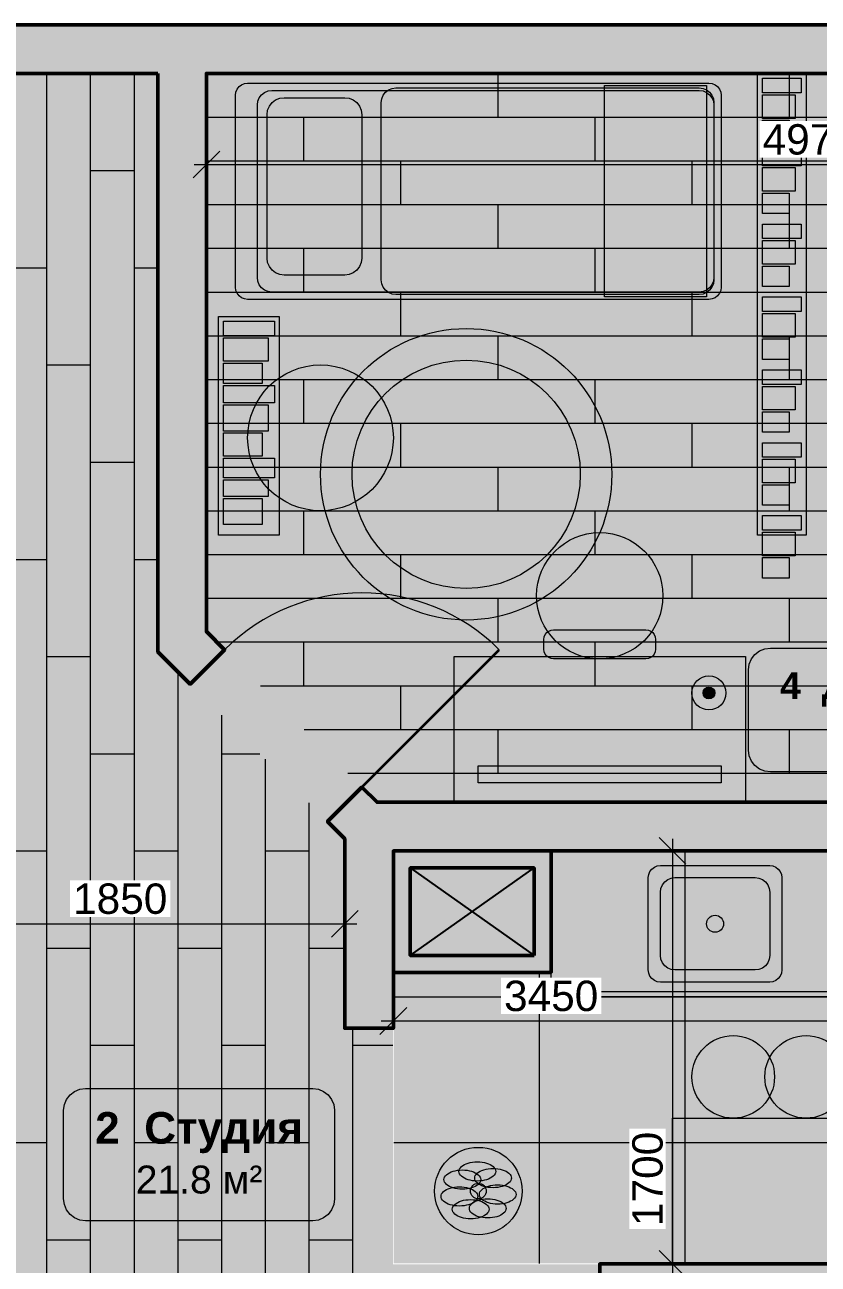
# Model space of a CAD drawing. Header units: millimetres. Extents: x 0 to 11500, y 0 to 14350.
# Drawn here: x 5632 to 8900, y 9249 to 14350 of the extents above; entities that cross this region are included whole.
import ezdxf
from ezdxf.enums import TextEntityAlignment as Align

# ---------------------------------------------------------------- set-up
doc = ezdxf.new("R2010")
doc.units = ezdxf.units.MM
for name, color, linetype, lineweight, true_color in [('A-DIMS', 7, 'Continuous', 13, 0x000000), ('A-DOOR', 7, 'Continuous', 35, 0x000000), ('A-DOOR-SWING', 7, 'Continuous', 13, 0x404040), ('A-SHAFT', 7, 'Continuous', 25, 0x000000), ('A-TEXT', 7, 'Continuous', 18, 0x000000), ('A-WALL', 7, 'Continuous', 50, 0x000000), ('A-WALL-FILL', 7, 'Continuous', 13, 0x999999), ('I-FLOOR', 7, 'Continuous', 13, 0x595959), ('I-FLOOR-PAT', 7, 'Continuous', 13, 0x595959), ('I-FURN', 7, 'Continuous', 13, 0x595959), ('I-LABEL', 7, 'Continuous', 13, 0x595959), ('I-PLANT', 7, 'Continuous', 13, 0x595959), ('I-RUG', 7, 'Continuous', 13, 0x595959)]:
    doc.layers.add(name, color=color, linetype=linetype, lineweight=lineweight, true_color=true_color)
doc.styles.add('PLAN-BOLD', font='arialbd.ttf')
doc.styles.add('PLAN-REGULAR', font='arial.ttf')
doc.dimstyles.new('PLAN-1-50', dxfattribs={"dimscale": 50, "dimtxt": 2.5, "dimasz": 2.5, "dimexe": 1, "dimexo": 0, "dimgap": 0.8, "dimtad": 1, "dimdec": 0, "dimtxsty": 'PLAN-REGULAR', "dimtsz": 1.1, "dimcen": 2.5, "dimdle": 1, "dimazin": 3, "dimtfac": 1, "dimtmove": 0, "dimatfit": 3, "dimtfill": 1, "dimlwd": 13, "dimlwe": 13})

msp = doc.modelspace()

# ---------------------------------------------------------------- hatches: boundary and pattern name
at = {"layer": 'A-WALL-FILL', "true_color": 0x33363b}
h = msp.add_hatch(color=7, dxfattribs=at)
h.dxf.hatch_style = 1
h.paths.add_polyline_path([(6180, 14150), (6180, 12052.8), (6180, 11770), (6313.6, 11636.4), (6455, 11777.8), (6380, 11852.8), (6380, 14150), (10850, 14150), (10850, 14350), (5350, 14350), (5350, 14150)])
h = msp.add_hatch(color=7, dxfattribs=at)
h.dxf.hatch_style = 1
h.paths.add_polyline_path([(6950, 10950), (6950, 10220), (7150, 10220), (7150, 10950), (10600, 10950), (10600, 9900), (10800, 9900), (10800, 11250), (11350, 11250), (11350, 11450), (10800, 11450), (10600, 11450), (10600, 11250), (10600, 11150), (7150, 11150), (7082.8, 11150), (7020.7, 11212.2), (6879.3, 11070.7), (6950, 11000)])
h = msp.add_hatch(color=7, dxfattribs=at)
h.dxf.hatch_style = 1
h.paths.add_polyline_path([(7150, 10950), (7150, 10450), (7800, 10450), (7800, 10950)])
h.paths.add_polyline_path([(7730, 10520), (7220, 10520), (7220, 10880), (7730, 10880)], flags=0)
h = msp.add_hatch(color=7, dxfattribs=at)
h.dxf.hatch_style = 1
h.paths.add_polyline_path([(8750, 7800), (8750, 7900), (8200, 7900), (8200, 9050), (9700, 9050), (9700, 7900), (9450, 7900), (9450, 7800), (10100, 7800), (10100, 7900), (9800, 7900), (9800, 9050), (11350, 9050), (11350, 9250), (8200, 9250), (8000, 9250), (8000, 9050), (8000, 7050), (8200, 7050), (8200, 7800)])
at = {"layer": 'I-FLOOR', "true_color": 0xdebf94}
h = msp.add_hatch(color=7, dxfattribs=at)
h.dxf.hatch_style = 1
h.paths.add_polyline_path([(8000, 4950), (8000, 9050), (8000, 9248), (7150, 9248), (7149.8, 9248), (7149.6, 9248), (7149.4, 9248.1), (7149.2, 9248.2), (7149.1, 9248.2), (7148.9, 9248.3), (7148.7, 9248.5), (7148.6, 9248.6), (7148.5, 9248.7), (7148.3, 9248.9), (7148.2, 9249.1), (7148.2, 9249.2), (7148.1, 9249.4), (7148, 9249.6), (7148, 9249.8), (7148, 9250), (7148, 10220), (6950, 10220), (6950, 10950), (6950, 11000), (6180, 11770), (6180, 12052.8), (6180, 14150), (5350, 14150), (5350, 13900), (4800, 13900), (4800, 14150), (4102, 14150), (4102, 12148), (5100, 11150), (5100, 10867.2), (5100, 9500), (5100, 9300), (5100, 8350), (5375, 8350), (5375, 7800), (5100, 7800), (5100, 4950)])
h = msp.add_hatch(color=7, dxfattribs=at)
h.dxf.hatch_style = 1
h.paths.add_polyline_path([(11350, 13900), (10850, 13900), (10850, 14150), (6380, 14150), (6380, 11852.8), (7082.8, 11150), (7150, 11150), (10600, 11150), (10600, 11250), (10600, 11450), (10800, 11450), (11350, 11450)])
h = msp.add_hatch(color=7, dxfattribs=at)
h.dxf.hatch_style = 1
h.paths.add_polyline_path([(7041.9, 11233.4), (6476.2, 11799.1), (6285.3, 11608.1), (6851, 11042.5)])
at = {"layer": 'I-FLOOR', "true_color": 0xe0ded6}
h = msp.add_hatch(color=7, dxfattribs=at)
h.dxf.hatch_style = 1
h.paths.add_polyline_path([(11350, 9900), (11200, 9900), (11200, 9890), (10800, 9890), (10800, 9900), (10600, 9900), (10600, 10950), (7800, 10950), (7800, 10450), (7150, 10450), (7150, 10232), (7150.2, 10232), (7150.4, 10232), (7150.6, 10231.9), (7150.8, 10231.8), (7150.9, 10231.8), (7151.1, 10231.7), (7151.3, 10231.5), (7151.4, 10231.4), (7151.5, 10231.3), (7151.7, 10231.1), (7151.8, 10230.9), (7151.8, 10230.8), (7151.9, 10230.6), (7152, 10230.4), (7152, 10230.2), (7152, 10230), (7152, 9252), (8010, 9252), (8010.2, 9252), (8010.4, 9252), (8010.6, 9251.9), (8010.8, 9251.8), (8010.9, 9251.8), (8011.1, 9251.7), (8011.3, 9251.5), (8011.4, 9251.4), (8011.5, 9251.3), (8011.7, 9251.1), (8011.8, 9250.9), (8011.8, 9250.8), (8011.9, 9250.6), (8012, 9250.4), (8012, 9250.2), (8012, 9250), (8200, 9250), (11350, 9250)])
at = {"layer": 'I-FURN', "true_color": 0xede6db}
h = msp.add_hatch(color=7, dxfattribs=at)
h.dxf.hatch_style = 1
h.paths.add_polyline_path([(8650, 14150), (8850, 14150), (8850, 12250), (8650, 12250)])
at = {"layer": 'I-FURN', "true_color": 0xcc4c47}
h = msp.add_hatch(color=7, dxfattribs=at)
h.dxf.hatch_style = 1
h.paths.add_polyline_path([(8670, 14130), (8830, 14130), (8830, 14070), (8670, 14070)])
at = {"layer": 'I-FURN', "true_color": 0xede6db}
h = msp.add_hatch(color=7, dxfattribs=at)
h.dxf.hatch_style = 1
h.paths.add_polyline_path([(8450, 14110), (8462.9, 14108.3), (8475, 14103.3), (8485.4, 14095.4), (8493.3, 14085), (8498.3, 14072.9), (8500, 14060), (8500, 13270), (8498.3, 13257.1), (8493.3, 13245), (8485.4, 13234.6), (8475, 13226.7), (8462.9, 13221.7), (8450, 13220), (6550, 13220), (6537.1, 13221.7), (6525, 13226.7), (6514.6, 13234.6), (6506.7, 13245), (6501.7, 13257.1), (6500, 13270), (6500, 14060), (6501.7, 14072.9), (6506.7, 14085), (6514.6, 14095.4), (6525, 14103.3), (6537.1, 14108.3), (6550, 14110)])
at = {"layer": 'I-FURN', "true_color": 0xffffff}
h = msp.add_hatch(color=7, dxfattribs=at)
h.dxf.hatch_style = 1
h.paths.add_polyline_path([(8410, 14080), (8425.5, 14078), (8440, 14072), (8452.4, 14062.4), (8462, 14050), (8468, 14035.5), (8470, 14020), (8470, 13310), (8468, 13294.5), (8462, 13280), (8452.4, 13267.6), (8440, 13258), (8425.5, 13252), (8410, 13250), (6650, 13250), (6634.5, 13252), (6620, 13258), (6607.6, 13267.6), (6598, 13280), (6592, 13294.5), (6590, 13310), (6590, 14020), (6592, 14035.5), (6598, 14050), (6607.6, 14062.4), (6620, 14072), (6634.5, 14078), (6650, 14080)])
at = {"layer": 'I-FURN', "true_color": 0xf2bac9}
h = msp.add_hatch(color=7, dxfattribs=at)
h.dxf.hatch_style = 1
h.paths.add_polyline_path([(8410, 14090), (8425.5, 14088), (8440, 14082), (8452.4, 14072.4), (8462, 14060), (8468, 14045.5), (8470, 14030), (8470, 13300), (8468, 13284.5), (8462, 13270), (8452.4, 13257.6), (8440, 13248), (8425.5, 13242), (8410, 13240), (7160, 13240), (7144.5, 13242), (7130, 13248), (7117.6, 13257.6), (7108, 13270), (7102, 13284.5), (7100, 13300), (7100, 14030), (7102, 14045.5), (7108, 14060), (7117.6, 14072.4), (7130, 14082), (7144.5, 14088), (7160, 14090)])
at = {"layer": 'I-FURN', "true_color": 0xfae099}
h = msp.add_hatch(color=7, dxfattribs=at)
h.dxf.hatch_style = 1
h.paths.add_polyline_path([(8020, 14100), (8440, 14100), (8440, 13230), (8020, 13230)])
at = {"layer": 'I-FURN', "true_color": 0xffffff}
h = msp.add_hatch(color=7, dxfattribs=at)
h.dxf.hatch_style = 1
h.paths.add_polyline_path([(6950, 14050), (6968.1, 14047.6), (6985, 14040.6), (6999.5, 14029.5), (7010.6, 14015), (7017.6, 13998.1), (7020, 13980), (7020, 13390), (7017.6, 13371.9), (7010.6, 13355), (6999.5, 13340.5), (6985, 13329.4), (6968.1, 13322.4), (6950, 13320), (6700, 13320), (6681.9, 13322.4), (6665, 13329.4), (6650.5, 13340.5), (6639.4, 13355), (6632.4, 13371.9), (6630, 13390), (6630, 13980), (6632.4, 13998.1), (6639.4, 14015), (6650.5, 14029.5), (6665, 14040.6), (6681.9, 14047.6), (6700, 14050)])
at = {"layer": 'I-FURN', "true_color": 0x4073b2}
h = msp.add_hatch(color=7, dxfattribs=at)
h.dxf.hatch_style = 1
h.paths.add_polyline_path([(8670, 14062), (8805, 14062), (8805, 13965), (8670, 13965)])
at = {"layer": 'I-FURN', "true_color": 0xe6b84c}
h = msp.add_hatch(color=7, dxfattribs=at)
h.dxf.hatch_style = 1
h.paths.add_polyline_path([(8670, 13957), (8780, 13957), (8780, 13873), (8670, 13873)])
at = {"layer": 'I-FURN', "true_color": 0xcc4c47}
h = msp.add_hatch(color=7, dxfattribs=at)
h.dxf.hatch_style = 1
h.paths.add_polyline_path([(8670, 13830), (8830, 13830), (8830, 13770), (8670, 13770)])
at = {"layer": 'I-FURN', "true_color": 0x4073b2}
h = msp.add_hatch(color=7, dxfattribs=at)
h.dxf.hatch_style = 1
h.paths.add_polyline_path([(8670, 13762), (8805, 13762), (8805, 13665), (8670, 13665)])
at = {"layer": 'I-FURN', "true_color": 0xe6b84c}
h = msp.add_hatch(color=7, dxfattribs=at)
h.dxf.hatch_style = 1
h.paths.add_polyline_path([(8670, 13657), (8780, 13657), (8780, 13573), (8670, 13573)])
at = {"layer": 'I-FURN', "true_color": 0xcc4c47}
h = msp.add_hatch(color=7, dxfattribs=at)
h.dxf.hatch_style = 1
h.paths.add_polyline_path([(8670, 13530), (8830, 13530), (8830, 13470), (8670, 13470)])
at = {"layer": 'I-FURN', "true_color": 0x4073b2}
h = msp.add_hatch(color=7, dxfattribs=at)
h.dxf.hatch_style = 1
h.paths.add_polyline_path([(8670, 13462), (8805, 13462), (8805, 13365), (8670, 13365)])
at = {"layer": 'I-FURN', "true_color": 0xe6b84c}
h = msp.add_hatch(color=7, dxfattribs=at)
h.dxf.hatch_style = 1
h.paths.add_polyline_path([(8670, 13357), (8780, 13357), (8780, 13273), (8670, 13273)])
at = {"layer": 'I-FURN', "true_color": 0xcc4c47}
h = msp.add_hatch(color=7, dxfattribs=at)
h.dxf.hatch_style = 1
h.paths.add_polyline_path([(8670, 13230), (8830, 13230), (8830, 13170), (8670, 13170)])
at = {"layer": 'I-FURN', "true_color": 0x4073b2}
h = msp.add_hatch(color=7, dxfattribs=at)
h.dxf.hatch_style = 1
h.paths.add_polyline_path([(8670, 13162), (8805, 13162), (8805, 13065), (8670, 13065)])
at = {"layer": 'I-FURN', "true_color": 0xffffff}
h = msp.add_hatch(color=7, dxfattribs=at)
h.dxf.hatch_style = 1
h.paths.add_polyline_path([(6430, 13150), (6680, 13150), (6680, 12250), (6430, 12250)])
at = {"layer": 'I-FURN', "true_color": 0xcc4c47}
h = msp.add_hatch(color=7, dxfattribs=at)
h.dxf.hatch_style = 1
h.paths.add_polyline_path([(6450, 13130), (6660, 13130), (6660, 13070), (6450, 13070)])
at = {"layer": 'I-FURN', "true_color": 0x4073b2}
h = msp.add_hatch(color=7, dxfattribs=at)
h.dxf.hatch_style = 1
h.paths.add_polyline_path([(6450, 13062), (6635, 13062), (6635, 12965), (6450, 12965)])
at = {"layer": 'I-FURN', "true_color": 0xe6b84c}
h = msp.add_hatch(color=7, dxfattribs=at)
h.dxf.hatch_style = 1
h.paths.add_polyline_path([(8670, 13057), (8780, 13057), (8780, 12973), (8670, 12973)])
h = msp.add_hatch(color=7, dxfattribs=at)
h.dxf.hatch_style = 1
h.paths.add_polyline_path([(6450, 12957), (6610, 12957), (6610, 12873), (6450, 12873)])
at = {"layer": 'I-FURN', "true_color": 0xfcd159}
h = msp.add_hatch(color=7, dxfattribs=at)
h.dxf.hatch_style = 1
edge = h.paths.add_edge_path()
edge.add_arc((6850, 12650), 300, 0, 360)
at = {"layer": 'I-FURN', "true_color": 0xcc4c47}
h = msp.add_hatch(color=7, dxfattribs=at)
h.dxf.hatch_style = 1
h.paths.add_polyline_path([(8670, 12930), (8830, 12930), (8830, 12870), (8670, 12870)])
at = {"layer": 'I-FURN', "true_color": 0x599973}
h = msp.add_hatch(color=7, dxfattribs=at)
h.dxf.hatch_style = 1
h.paths.add_polyline_path([(6450, 12865), (6660, 12865), (6660, 12794), (6450, 12794)])
at = {"layer": 'I-FURN', "true_color": 0x4073b2}
h = msp.add_hatch(color=7, dxfattribs=at)
h.dxf.hatch_style = 1
h.paths.add_polyline_path([(8670, 12862), (8805, 12862), (8805, 12765), (8670, 12765)])
at = {"layer": 'I-FURN', "true_color": 0x8c66a6}
h = msp.add_hatch(color=7, dxfattribs=at)
h.dxf.hatch_style = 1
h.paths.add_polyline_path([(6450, 12786), (6635, 12786), (6635, 12678), (6450, 12678)])
at = {"layer": 'I-FURN', "true_color": 0xe6b84c}
h = msp.add_hatch(color=7, dxfattribs=at)
h.dxf.hatch_style = 1
h.paths.add_polyline_path([(8670, 12757), (8780, 12757), (8780, 12673), (8670, 12673)])
at = {"layer": 'I-FURN', "true_color": 0xd98c59}
h = msp.add_hatch(color=7, dxfattribs=at)
h.dxf.hatch_style = 1
h.paths.add_polyline_path([(6450, 12670), (6610, 12670), (6610, 12575), (6450, 12575)])
at = {"layer": 'I-FURN', "true_color": 0xcc4c47}
h = msp.add_hatch(color=7, dxfattribs=at)
h.dxf.hatch_style = 1
h.paths.add_polyline_path([(8670, 12630), (8830, 12630), (8830, 12570), (8670, 12570)])
h = msp.add_hatch(color=7, dxfattribs=at)
h.dxf.hatch_style = 1
h.paths.add_polyline_path([(6450, 12567), (6660, 12567), (6660, 12485), (6450, 12485)])
at = {"layer": 'I-FURN', "true_color": 0x4073b2}
h = msp.add_hatch(color=7, dxfattribs=at)
h.dxf.hatch_style = 1
h.paths.add_polyline_path([(8670, 12562), (8805, 12562), (8805, 12465), (8670, 12465)])
h = msp.add_hatch(color=7, dxfattribs=at)
h.dxf.hatch_style = 1
h.paths.add_polyline_path([(6450, 12477), (6635, 12477), (6635, 12408), (6450, 12408)])
at = {"layer": 'I-FURN', "true_color": 0xe6b84c}
h = msp.add_hatch(color=7, dxfattribs=at)
h.dxf.hatch_style = 1
h.paths.add_polyline_path([(8670, 12457), (8780, 12457), (8780, 12373), (8670, 12373)])
h = msp.add_hatch(color=7, dxfattribs=at)
h.dxf.hatch_style = 1
h.paths.add_polyline_path([(6450, 12400), (6610, 12400), (6610, 12294), (6450, 12294)])
at = {"layer": 'I-FURN', "true_color": 0xcc4c47}
h = msp.add_hatch(color=7, dxfattribs=at)
h.dxf.hatch_style = 1
h.paths.add_polyline_path([(8670, 12330), (8830, 12330), (8830, 12270), (8670, 12270)])
at = {"layer": 'I-FURN', "true_color": 0xf299b2}
h = msp.add_hatch(color=7, dxfattribs=at)
h.dxf.hatch_style = 1
edge = h.paths.add_edge_path()
edge.add_arc((8000, 12000), 260, 0, 360)
at = {"layer": 'I-FURN', "true_color": 0x4073b2}
h = msp.add_hatch(color=7, dxfattribs=at)
h.dxf.hatch_style = 1
h.paths.add_polyline_path([(8670, 12262), (8805, 12262), (8805, 12165), (8670, 12165)])
at = {"layer": 'I-FURN', "true_color": 0xe6b84c}
h = msp.add_hatch(color=7, dxfattribs=at)
h.dxf.hatch_style = 1
h.paths.add_polyline_path([(8670, 12157), (8780, 12157), (8780, 12073), (8670, 12073)])
at = {"layer": 'I-FURN', "true_color": 0x33363b}
h = msp.add_hatch(color=7, dxfattribs=at)
h.dxf.hatch_style = 1
h.paths.add_polyline_path([(8190, 11860), (8200.4, 11858.6), (8210, 11854.6), (8218.3, 11848.3), (8224.6, 11840), (8228.6, 11830.4), (8230, 11820), (8230, 11780), (8228.6, 11769.6), (8224.6, 11760), (8218.3, 11751.7), (8210, 11745.4), (8200.4, 11741.4), (8190, 11740), (7810, 11740), (7799.6, 11741.4), (7790, 11745.4), (7781.7, 11751.7), (7775.4, 11760), (7771.4, 11769.6), (7770, 11780), (7770, 11820), (7771.4, 11830.4), (7775.4, 11840), (7781.7, 11848.3), (7790, 11854.6), (7799.6, 11858.6), (7810, 11860)])
at = {"layer": 'I-FURN', "true_color": 0xffffff}
h = msp.add_hatch(color=7, dxfattribs=at)
h.dxf.hatch_style = 1
h.paths.add_polyline_path([(7400, 11750), (8600, 11750), (8600, 11150), (7400, 11150)])
at = {"layer": 'I-FURN', "true_color": 0xffe699}
h = msp.add_hatch(color=7, dxfattribs=at)
h.dxf.hatch_style = 1
edge = h.paths.add_edge_path()
edge.add_arc((8450, 11600), 70, 0, 360)
at = {"layer": 'I-FURN', "true_color": 0xfff7d9}
h = msp.add_hatch(color=7, dxfattribs=at)
h.dxf.hatch_style = 1
edge = h.paths.add_edge_path()
edge.add_arc((8450, 11600), 24.5, 0, 360)
at = {"layer": 'I-FURN', "true_color": 0x666673}
h = msp.add_hatch(color=7, dxfattribs=at)
h.dxf.hatch_style = 1
h.paths.add_polyline_path([(7500, 11300), (8500, 11300), (8500, 11230), (7500, 11230)])
at = {"layer": 'I-FURN', "true_color": 0xf0ede8}
h = msp.add_hatch(color=7, dxfattribs=at)
h.dxf.hatch_style = 1
h.paths.add_polyline_path([(7800, 10950), (10600, 10950), (10600, 10350), (7800, 10350)])
at = {"layer": 'I-FURN', "true_color": 0x525257}
h = msp.add_hatch(color=7, dxfattribs=at)
h.dxf.hatch_style = 1
h.paths.add_polyline_path([(7800, 10950), (10000, 10950), (10000, 10370), (7800, 10370)])
at = {"layer": 'I-FURN', "true_color": 0xc7ccd4}
h = msp.add_hatch(color=7, dxfattribs=at)
h.dxf.hatch_style = 1
h.paths.add_polyline_path([(8700, 10890), (8712.9, 10888.3), (8725, 10883.3), (8735.4, 10875.4), (8743.3, 10865), (8748.3, 10852.9), (8750, 10840), (8750, 10460), (8748.3, 10447.1), (8743.3, 10435), (8735.4, 10424.6), (8725, 10416.7), (8712.9, 10411.7), (8700, 10410), (8250, 10410), (8237.1, 10411.7), (8225, 10416.7), (8214.6, 10424.6), (8206.7, 10435), (8201.7, 10447.1), (8200, 10460), (8200, 10840), (8201.7, 10852.9), (8206.7, 10865), (8214.6, 10875.4), (8225, 10883.3), (8237.1, 10888.3), (8250, 10890)])
at = {"layer": 'I-FURN', "true_color": 0xe0e6eb}
h = msp.add_hatch(color=7, dxfattribs=at)
h.dxf.hatch_style = 1
h.paths.add_polyline_path([(8640, 10840), (8655.5, 10838), (8670, 10832), (8682.4, 10822.4), (8692, 10810), (8698, 10795.5), (8700, 10780), (8700, 10520), (8698, 10504.5), (8692, 10490), (8682.4, 10477.6), (8670, 10468), (8655.5, 10462), (8640, 10460), (8310, 10460), (8294.5, 10462), (8280, 10468), (8267.6, 10477.6), (8258, 10490), (8252, 10504.5), (8250, 10520), (8250, 10780), (8252, 10795.5), (8258, 10810), (8267.6, 10822.4), (8280, 10832), (8294.5, 10838), (8310, 10840)])
at = {"layer": 'I-FURN', "true_color": 0x999ea6}
h = msp.add_hatch(color=7, dxfattribs=at)
h.dxf.hatch_style = 1
edge = h.paths.add_edge_path()
edge.add_arc((8475, 10650), 35, 0, 360)
at = {"layer": 'I-FURN', "true_color": 0x33363b}
h = msp.add_hatch(color=7, dxfattribs=at)
h.dxf.hatch_style = 1
edge = h.paths.add_edge_path()
edge.add_arc((8550, 10020), 170, 0, 360)
h = msp.add_hatch(color=7, dxfattribs=at)
h.dxf.hatch_style = 1
edge = h.paths.add_edge_path()
edge.add_arc((8850, 10020), 170, 0, 360)
at = {"layer": 'I-FURN', "true_color": 0x785740}
h = msp.add_hatch(color=7, dxfattribs=at)
h.dxf.hatch_style = 1
h.paths.add_polyline_path([(8300, 9850), (9400, 9850), (9400, 9250), (8300, 9250)])
at = {"layer": 'I-LABEL', "true_color": 0xffffff}
h = msp.add_hatch(color=7, dxfattribs=at)
h.dxf.hatch_style = 1
h.paths.add_polyline_path([(10397.1, 11785), (10420.4, 11781.9), (10442.1, 11772.9), (10460.7, 11758.6), (10475, 11740), (10484, 11718.3), (10487.1, 11695), (10487.1, 11365), (10484, 11341.7), (10475, 11320), (10460.7, 11301.4), (10442.1, 11287.1), (10420.4, 11278.1), (10397.1, 11275), (8702.9, 11275), (8679.6, 11278.1), (8657.9, 11287.1), (8639.3, 11301.4), (8625, 11320), (8616, 11341.7), (8612.9, 11365), (8612.9, 11695), (8616, 11718.3), (8625, 11740), (8639.3, 11758.6), (8657.9, 11772.9), (8679.6, 11781.9), (8702.9, 11785)])
h = msp.add_hatch(color=7, dxfattribs=at)
h.dxf.hatch_style = 1
h.paths.add_polyline_path([(6817.8, 9972.5), (6841.1, 9969.4), (6862.8, 9960.4), (6881.5, 9946.1), (6895.8, 9927.5), (6904.8, 9905.8), (6907.8, 9882.5), (6907.8, 9517.5), (6904.8, 9494.2), (6895.8, 9472.5), (6881.5, 9453.9), (6862.8, 9439.6), (6841.1, 9430.6), (6817.8, 9427.5), (5882.2, 9427.5), (5858.9, 9430.6), (5837.2, 9439.6), (5818.5, 9453.9), (5804.2, 9472.5), (5795.2, 9494.2), (5792.2, 9517.5), (5792.2, 9882.5), (5795.2, 9905.8), (5804.2, 9927.5), (5818.5, 9946.1), (5837.2, 9960.4), (5858.9, 9969.4), (5882.2, 9972.5)])
at = {"layer": 'I-PLANT', "true_color": 0x5c995c}
h = msp.add_hatch(color=7, dxfattribs=at)
h.dxf.hatch_style = 1
edge = h.paths.add_edge_path()
edge.add_arc((7500, 9550), 180, 0, 360)
at = {"layer": 'I-PLANT', "true_color": 0x73b26b}
h = msp.add_hatch(color=7, dxfattribs=at)
h.dxf.hatch_style = 1
h.paths.add_polyline_path([(7571.6, 9630.9), (7570.9, 9625.7), (7569, 9620.7), (7565.8, 9615.7), (7561.4, 9611.1), (7555.9, 9606.8), (7549.4, 9602.9), (7542, 9599.5), (7533.8, 9596.6), (7524.9, 9594.3), (7515.5, 9592.6), (7505.8, 9591.6), (7496, 9591.3), (7486.1, 9591.6), (7476.4, 9592.6), (7467, 9594.3), (7458.2, 9596.6), (7449.9, 9599.5), (7442.5, 9602.9), (7436, 9606.8), (7430.5, 9611.1), (7426.1, 9615.7), (7422.9, 9620.7), (7421, 9625.7), (7420.4, 9630.9), (7421, 9636.1), (7422.9, 9641.1), (7426.1, 9646.1), (7430.5, 9650.7), (7436, 9655), (7442.5, 9658.9), (7449.9, 9662.3), (7458.2, 9665.2), (7467, 9667.5), (7476.4, 9669.1), (7486.1, 9670.2), (7496, 9670.5), (7505.8, 9670.2), (7515.5, 9669.1), (7524.9, 9667.5), (7533.8, 9665.2), (7542, 9662.3), (7549.4, 9658.9), (7555.9, 9655), (7561.4, 9650.7), (7565.8, 9646.1), (7569, 9641.1), (7570.9, 9636.1)])
h = msp.add_hatch(color=7, dxfattribs=at)
h.dxf.hatch_style = 1
h.paths.add_polyline_path([(7636.3, 9603.6), (7635.7, 9598.4), (7633.8, 9593.3), (7630.6, 9588.4), (7626.2, 9583.8), (7620.7, 9579.5), (7614.2, 9575.6), (7606.8, 9572.2), (7598.5, 9569.3), (7589.7, 9567), (7580.3, 9565.3), (7570.6, 9564.3), (7560.7, 9564), (7550.9, 9564.3), (7541.2, 9565.3), (7531.8, 9567), (7522.9, 9569.3), (7514.7, 9572.2), (7507.3, 9575.6), (7500.8, 9579.5), (7495.3, 9583.8), (7490.9, 9588.4), (7487.7, 9593.3), (7485.8, 9598.4), (7485.1, 9603.6), (7485.8, 9608.8), (7487.7, 9613.8), (7490.9, 9618.8), (7495.3, 9623.4), (7500.8, 9627.7), (7507.3, 9631.6), (7514.7, 9635), (7522.9, 9637.9), (7531.8, 9640.2), (7541.2, 9641.8), (7550.9, 9642.9), (7560.7, 9643.2), (7570.6, 9642.9), (7580.3, 9641.8), (7589.7, 9640.2), (7598.5, 9637.9), (7606.8, 9635), (7614.2, 9631.6), (7620.7, 9627.7), (7626.2, 9623.4), (7630.6, 9618.8), (7633.8, 9613.8), (7635.7, 9608.8)])
h = msp.add_hatch(color=7, dxfattribs=at)
h.dxf.hatch_style = 1
h.paths.add_polyline_path([(7509.8, 9597.3), (7509.2, 9592.1), (7507.3, 9587), (7504.1, 9582.1), (7499.7, 9577.5), (7494.2, 9573.2), (7487.7, 9569.3), (7480.3, 9565.9), (7472, 9563), (7463.2, 9560.7), (7453.8, 9559), (7444.1, 9558), (7434.2, 9557.7), (7424.4, 9558), (7414.7, 9559), (7405.3, 9560.7), (7396.4, 9563), (7388.2, 9565.9), (7380.8, 9569.3), (7374.3, 9573.2), (7368.8, 9577.5), (7364.4, 9582.1), (7361.2, 9587), (7359.3, 9592.1), (7358.6, 9597.3), (7359.3, 9602.5), (7361.2, 9607.5), (7364.4, 9612.4), (7368.8, 9617.1), (7374.3, 9621.4), (7380.8, 9625.3), (7388.2, 9628.7), (7396.4, 9631.6), (7405.3, 9633.9), (7414.7, 9635.5), (7424.4, 9636.5), (7434.2, 9636.9), (7444.1, 9636.5), (7453.8, 9635.5), (7463.2, 9633.9), (7472, 9631.6), (7480.3, 9628.7), (7487.7, 9625.3), (7494.2, 9621.4), (7499.7, 9617.1), (7504.1, 9612.4), (7507.3, 9607.5), (7509.2, 9602.5)])
h = msp.add_hatch(color=7, dxfattribs=at)
h.dxf.hatch_style = 1
h.paths.add_polyline_path([(7497.6, 9528.1), (7497, 9522.9), (7495.1, 9517.8), (7491.9, 9512.9), (7487.5, 9508.3), (7482, 9504), (7475.5, 9500.1), (7468, 9496.6), (7459.8, 9493.8), (7451, 9491.5), (7441.6, 9489.8), (7431.9, 9488.8), (7422, 9488.5), (7412.2, 9488.8), (7402.5, 9489.8), (7393.1, 9491.5), (7384.2, 9493.8), (7376, 9496.6), (7368.6, 9500.1), (7362, 9504), (7356.6, 9508.3), (7352.2, 9512.9), (7349, 9517.8), (7347.1, 9522.9), (7346.4, 9528.1), (7347.1, 9533.2), (7349, 9538.3), (7352.2, 9543.2), (7356.6, 9547.9), (7362, 9552.2), (7368.6, 9556.1), (7376, 9559.5), (7384.2, 9562.4), (7393.1, 9564.6), (7402.5, 9566.3), (7412.2, 9567.3), (7422, 9567.7), (7431.9, 9567.3), (7441.6, 9566.3), (7451, 9564.6), (7459.8, 9562.4), (7468, 9559.5), (7475.5, 9556.1), (7482, 9552.2), (7487.5, 9547.9), (7491.9, 9543.2), (7495.1, 9538.3), (7497, 9533.2)])
at = {"layer": 'I-PLANT', "true_color": 0x8c6140}
h = msp.add_hatch(color=7, dxfattribs=at)
h.dxf.hatch_style = 1
edge = h.paths.add_edge_path()
edge.add_arc((7500, 9550), 32.4, 0, 360)
at = {"layer": 'I-PLANT', "true_color": 0x73b26b}
h = msp.add_hatch(color=7, dxfattribs=at)
h.dxf.hatch_style = 1
h.paths.add_polyline_path([(7655.4, 9535.9), (7654.7, 9530.8), (7652.8, 9525.7), (7649.6, 9520.8), (7645.2, 9516.1), (7639.7, 9511.8), (7633.2, 9507.9), (7625.8, 9504.5), (7617.6, 9501.6), (7608.7, 9499.3), (7599.3, 9497.7), (7589.6, 9496.7), (7579.8, 9496.3), (7569.9, 9496.7), (7560.2, 9497.7), (7550.8, 9499.3), (7542, 9501.6), (7533.7, 9504.5), (7526.3, 9507.9), (7519.8, 9511.8), (7514.3, 9516.1), (7509.9, 9520.8), (7506.7, 9525.7), (7504.8, 9530.8), (7504.2, 9535.9), (7504.8, 9541.1), (7506.7, 9546.2), (7509.9, 9551.1), (7514.3, 9555.7), (7519.8, 9560), (7526.3, 9563.9), (7533.7, 9567.4), (7542, 9570.2), (7550.8, 9572.5), (7560.2, 9574.2), (7569.9, 9575.2), (7579.8, 9575.5), (7589.6, 9575.2), (7599.3, 9574.2), (7608.7, 9572.5), (7617.6, 9570.2), (7625.8, 9567.4), (7633.2, 9563.9), (7639.7, 9560), (7645.2, 9555.7), (7649.6, 9551.1), (7652.8, 9546.2), (7654.7, 9541.1)])
h = msp.add_hatch(color=7, dxfattribs=at)
h.dxf.hatch_style = 1
h.paths.add_polyline_path([(7544.1, 9475.4), (7543.5, 9470.2), (7541.6, 9465.1), (7538.4, 9460.2), (7534, 9455.6), (7528.5, 9451.3), (7522, 9447.4), (7514.6, 9443.9), (7506.3, 9441.1), (7497.5, 9438.8), (7488.1, 9437.1), (7478.4, 9436.1), (7468.5, 9435.8), (7458.7, 9436.1), (7449, 9437.1), (7439.6, 9438.8), (7430.7, 9441.1), (7422.5, 9443.9), (7415.1, 9447.4), (7408.6, 9451.3), (7403.1, 9455.6), (7398.7, 9460.2), (7395.5, 9465.1), (7393.6, 9470.2), (7392.9, 9475.4), (7393.6, 9480.5), (7395.5, 9485.6), (7398.7, 9490.5), (7403.1, 9495.2), (7408.6, 9499.5), (7415.1, 9503.4), (7422.5, 9506.8), (7430.7, 9509.7), (7439.6, 9511.9), (7449, 9513.6), (7458.7, 9514.6), (7468.5, 9515), (7478.4, 9514.6), (7488.1, 9513.6), (7497.5, 9511.9), (7506.3, 9509.7), (7514.6, 9506.8), (7522, 9503.4), (7528.5, 9499.5), (7534, 9495.2), (7538.4, 9490.5), (7541.6, 9485.6), (7543.5, 9480.5)])
h = msp.add_hatch(color=7, dxfattribs=at)
h.dxf.hatch_style = 1
h.paths.add_polyline_path([(7614.3, 9478.9), (7613.7, 9473.7), (7611.8, 9468.6), (7608.6, 9463.7), (7604.2, 9459.1), (7598.7, 9454.8), (7592.2, 9450.9), (7584.8, 9447.4), (7576.5, 9444.6), (7567.7, 9442.3), (7558.3, 9440.6), (7548.6, 9439.6), (7538.7, 9439.3), (7528.9, 9439.6), (7519.2, 9440.6), (7509.8, 9442.3), (7500.9, 9444.6), (7492.7, 9447.4), (7485.3, 9450.9), (7478.8, 9454.8), (7473.3, 9459.1), (7468.9, 9463.7), (7465.7, 9468.6), (7463.8, 9473.7), (7463.1, 9478.9), (7463.8, 9484), (7465.7, 9489.1), (7468.9, 9494), (7473.3, 9498.7), (7478.8, 9503), (7485.3, 9506.9), (7492.7, 9510.3), (7500.9, 9513.2), (7509.8, 9515.4), (7519.2, 9517.1), (7528.9, 9518.1), (7538.7, 9518.5), (7548.6, 9518.1), (7558.3, 9517.1), (7567.7, 9515.4), (7576.5, 9513.2), (7584.8, 9510.3), (7592.2, 9506.9), (7598.7, 9503), (7604.2, 9498.7), (7608.6, 9494), (7611.8, 9489.1), (7613.7, 9484)])
at = {"layer": 'I-RUG', "true_color": 0xfad6e0}
h = msp.add_hatch(color=7, dxfattribs=at)
h.dxf.hatch_style = 1
edge = h.paths.add_edge_path()
edge.add_arc((7450, 12500), 600, 0, 360)

# ---------------------------------------------------------------- linework, layer by layer
at = {"layer": 'A-DOOR'}
msp.add_line((7020.7, 11212.2), (7586.4, 11777.8), dxfattribs=at)
at = {"layer": 'A-DOOR-SWING'}
msp.add_arc((7020.7, 11212.2), 800, 45, 135, dxfattribs=at)
at = {"layer": 'A-SHAFT'}
for p, q in [((7220, 10880), (7730, 10520)), ((7220, 10520), (7730, 10880))]:
    msp.add_line(p, q, dxfattribs=at)
at = {"layer": 'A-WALL'}
for points in [[(6180, 14150), (6180, 12052.8), (6180, 11770), (6313.6, 11636.4), (6455, 11777.8), (6380, 11852.8), (6380, 14150), (10850, 14150), (10850, 14350), (5350, 14350), (5350, 14150)], [(6950, 10950), (6950, 10220), (7150, 10220), (7150, 10950), (10600, 10950), (10600, 9900), (10800, 9900), (10800, 11250), (11350, 11250), (11350, 11450), (10800, 11450), (10600, 11450), (10600, 11250), (10600, 11150), (7150, 11150), (7082.8, 11150), (7020.7, 11212.2), (6879.3, 11070.7), (6950, 11000)], [(7150, 10950), (7150, 10450), (7800, 10450), (7800, 10950)], [(7730, 10520), (7220, 10520), (7220, 10880), (7730, 10880)], [(8750, 7800), (8750, 7900), (8200, 7900), (8200, 9050), (9700, 9050), (9700, 7900), (9450, 7900), (9450, 7800), (10100, 7800), (10100, 7900), (9800, 7900), (9800, 9050), (11350, 9050), (11350, 9250), (8200, 9250), (8000, 9250), (8000, 9050), (8000, 7050), (8200, 7050), (8200, 7800)]]:
    msp.add_lwpolyline(points, close=True, dxfattribs=at)
at = {"layer": 'I-FLOOR-PAT', "lineweight": 9, "true_color": 0xc29e73}
for p, q in [((5722, 14150), (5722, 4950)), ((5722, 14150), (5902, 14150)), ((5902, 14150), (5902, 4950)), ((6082, 14150), (6082, 4950)), ((6380, 14150), (6380, 13970)), ((7580, 14150), (7580, 13970)), ((8780, 14150), (8780, 13970)), ((6380, 13970), (10850, 13970)), ((6780, 13970), (6780, 13790)), ((7980, 13970), (7980, 13790)), ((6380, 13790), (11350, 13790)), ((7180, 13790), (7180, 13610)), ((8380, 13790), (8380, 13610)), ((5902, 13750), (6082, 13750)), ((6380, 13610), (11350, 13610)), ((6380, 13610), (6380, 13430)), ((7580, 13610), (7580, 13430)), ((8780, 13610), (8780, 13430)), ((6380, 13430), (11350, 13430)), ((6780, 13430), (6780, 13250)), ((7980, 13430), (7980, 13250)), ((5542, 13350), (5722, 13350)), ((6082, 13350), (6180, 13350)), ((6380, 13250), (11350, 13250)), ((7180, 13250), (7180, 13070)), ((8380, 13250), (8380, 13070)), ((6380, 13070), (11350, 13070)), ((6380, 13070), (6380, 12890)), ((7580, 13070), (7580, 12890)), ((8780, 13070), (8780, 12890)), ((5722, 12950), (5902, 12950)), ((6380, 12890), (11350, 12890)), ((6780, 12890), (6780, 12710)), ((7980, 12890), (7980, 12710)), ((6380, 12710), (11350, 12710)), ((7180, 12710), (7180, 12530)), ((8380, 12710), (8380, 12530)), ((5902, 12550), (6082, 12550)), ((6380, 12530), (11350, 12530)), ((6380, 12530), (6380, 12350)), ((7580, 12530), (7580, 12350)), ((8780, 12530), (8780, 12350)), ((6380, 12350), (11350, 12350)), ((6780, 12350), (6780, 12170)), ((7980, 12350), (7980, 12170)), ((5542, 12150), (5722, 12150)), ((6082, 12150), (6180, 12150)), ((6380, 12170), (11350, 12170)), ((7180, 12170), (7180, 11990)), ((8380, 12170), (8380, 11990)), ((6380, 11990), (11350, 11990)), ((6380, 11990), (6380, 11852.8)), ((7580, 11990), (7580, 11810)), ((8780, 11990), (8780, 11810)), ((6422.8, 11810), (11350, 11810)), ((6780, 11810), (6780, 11630)), ((7980, 11810), (7980, 11630)), ((5722, 11750), (5902, 11750)), ((6262, 11688), (6262, 4950)), ((6602.8, 11630), (11350, 11630)), ((7180, 11630), (7180, 11450)), ((8380, 11630), (8380, 11450)), ((6442, 11508), (6442, 4950)), ((6782.8, 11450), (10600, 11450)), ((7580, 11450), (7580, 11270)), ((8780, 11450), (8780, 11270)), ((5902, 11350), (6082, 11350)), ((6442, 11350), (6600, 11350)), ((6622, 11328), (6622, 4950)), ((6962.8, 11270), (10600, 11270)), ((6802, 11148), (6802, 4950)), ((5542, 10950), (5722, 10950)), ((6082, 10950), (6262, 10950)), ((6622, 10950), (6802, 10950)), ((5722, 10550), (5902, 10550)), ((6262, 10550), (6442, 10550)), ((6802, 10550), (6950, 10550)), ((6982, 10220), (6982, 4950)), ((5902, 10150), (6082, 10150)), ((6442, 10150), (6622, 10150)), ((6982, 10150), (7148, 10150)), ((5542, 9750), (5722, 9750)), ((6082, 9750), (6262, 9750)), ((6622, 9750), (6802, 9750)), ((5722, 9350), (5902, 9350)), ((6262, 9350), (6442, 9350)), ((6802, 9350), (6982, 9350))]:
    msp.add_line(p, q, dxfattribs=at)
at = {"layer": 'I-FLOOR-PAT', "lineweight": 9, "true_color": 0xc2bfb8}
for p, q in [((8350, 10950), (8350, 9250)), ((7750, 10450), (7750, 9252)), ((7150, 10350), (10600, 10350)), ((7152, 9750), (11350, 9750))]:
    msp.add_line(p, q, dxfattribs=at)
at = {"layer": 'I-FURN', "lineweight": 13, "true_color": 0x4c4c52}
for points in [[(8650, 14150), (8850, 14150), (8850, 12250), (8650, 12250)], [(8450, 14110), (8462.9, 14108.3), (8475, 14103.3), (8485.4, 14095.4), (8493.3, 14085), (8498.3, 14072.9), (8500, 14060), (8500, 13270), (8498.3, 13257.1), (8493.3, 13245), (8485.4, 13234.6), (8475, 13226.7), (8462.9, 13221.7), (8450, 13220), (6550, 13220), (6537.1, 13221.7), (6525, 13226.7), (6514.6, 13234.6), (6506.7, 13245), (6501.7, 13257.1), (6500, 13270), (6500, 14060), (6501.7, 14072.9), (6506.7, 14085), (6514.6, 14095.4), (6525, 14103.3), (6537.1, 14108.3), (6550, 14110)], [(6430, 13150), (6680, 13150), (6680, 12250), (6430, 12250)], [(8190, 11860), (8200.4, 11858.6), (8210, 11854.6), (8218.3, 11848.3), (8224.6, 11840), (8228.6, 11830.4), (8230, 11820), (8230, 11780), (8228.6, 11769.6), (8224.6, 11760), (8218.3, 11751.7), (8210, 11745.4), (8200.4, 11741.4), (8190, 11740), (7810, 11740), (7799.6, 11741.4), (7790, 11745.4), (7781.7, 11751.7), (7775.4, 11760), (7771.4, 11769.6), (7770, 11780), (7770, 11820), (7771.4, 11830.4), (7775.4, 11840), (7781.7, 11848.3), (7790, 11854.6), (7799.6, 11858.6), (7810, 11860)], [(7400, 11750), (8600, 11750), (8600, 11150), (7400, 11150)], [(7800, 10950), (10600, 10950), (10600, 10350), (7800, 10350)], [(7800, 10950), (10000, 10950), (10000, 10370), (7800, 10370)], [(8700, 10890), (8712.9, 10888.3), (8725, 10883.3), (8735.4, 10875.4), (8743.3, 10865), (8748.3, 10852.9), (8750, 10840), (8750, 10460), (8748.3, 10447.1), (8743.3, 10435), (8735.4, 10424.6), (8725, 10416.7), (8712.9, 10411.7), (8700, 10410), (8250, 10410), (8237.1, 10411.7), (8225, 10416.7), (8214.6, 10424.6), (8206.7, 10435), (8201.7, 10447.1), (8200, 10460), (8200, 10840), (8201.7, 10852.9), (8206.7, 10865), (8214.6, 10875.4), (8225, 10883.3), (8237.1, 10888.3), (8250, 10890)], [(8640, 10840), (8655.5, 10838), (8670, 10832), (8682.4, 10822.4), (8692, 10810), (8698, 10795.5), (8700, 10780), (8700, 10520), (8698, 10504.5), (8692, 10490), (8682.4, 10477.6), (8670, 10468), (8655.5, 10462), (8640, 10460), (8310, 10460), (8294.5, 10462), (8280, 10468), (8267.6, 10477.6), (8258, 10490), (8252, 10504.5), (8250, 10520), (8250, 10780), (8252, 10795.5), (8258, 10810), (8267.6, 10822.4), (8280, 10832), (8294.5, 10838), (8310, 10840)], [(8300, 9850), (9400, 9850), (9400, 9250), (8300, 9250)]]:
    msp.add_lwpolyline(points, close=True, dxfattribs=at)
at = {"layer": 'I-FURN', "lineweight": 5, "true_color": 0x4c4c4c}
for points in [[(8670, 14130), (8830, 14130), (8830, 14070), (8670, 14070)], [(8670, 14062), (8805, 14062), (8805, 13965), (8670, 13965)], [(8670, 13957), (8780, 13957), (8780, 13873), (8670, 13873)], [(8670, 13830), (8830, 13830), (8830, 13770), (8670, 13770)], [(8670, 13762), (8805, 13762), (8805, 13665), (8670, 13665)], [(8670, 13657), (8780, 13657), (8780, 13573), (8670, 13573)], [(8670, 13530), (8830, 13530), (8830, 13470), (8670, 13470)], [(8670, 13462), (8805, 13462), (8805, 13365), (8670, 13365)], [(8670, 13357), (8780, 13357), (8780, 13273), (8670, 13273)], [(8670, 13230), (8830, 13230), (8830, 13170), (8670, 13170)], [(8670, 13162), (8805, 13162), (8805, 13065), (8670, 13065)], [(6450, 13130), (6660, 13130), (6660, 13070), (6450, 13070)], [(6450, 13062), (6635, 13062), (6635, 12965), (6450, 12965)], [(8670, 13057), (8780, 13057), (8780, 12973), (8670, 12973)], [(6450, 12957), (6610, 12957), (6610, 12873), (6450, 12873)], [(8670, 12930), (8830, 12930), (8830, 12870), (8670, 12870)], [(6450, 12865), (6660, 12865), (6660, 12794), (6450, 12794)], [(8670, 12862), (8805, 12862), (8805, 12765), (8670, 12765)], [(6450, 12786), (6635, 12786), (6635, 12678), (6450, 12678)], [(8670, 12757), (8780, 12757), (8780, 12673), (8670, 12673)], [(6450, 12670), (6610, 12670), (6610, 12575), (6450, 12575)], [(8670, 12630), (8830, 12630), (8830, 12570), (8670, 12570)], [(6450, 12567), (6660, 12567), (6660, 12485), (6450, 12485)], [(8670, 12562), (8805, 12562), (8805, 12465), (8670, 12465)], [(6450, 12477), (6635, 12477), (6635, 12408), (6450, 12408)], [(8670, 12457), (8780, 12457), (8780, 12373), (8670, 12373)], [(6450, 12400), (6610, 12400), (6610, 12294), (6450, 12294)], [(8670, 12330), (8830, 12330), (8830, 12270), (8670, 12270)], [(8670, 12262), (8805, 12262), (8805, 12165), (8670, 12165)], [(8670, 12157), (8780, 12157), (8780, 12073), (8670, 12073)]]:
    msp.add_lwpolyline(points, close=True, dxfattribs=at)
at = {"layer": 'I-FURN', "lineweight": 13, "true_color": 0xb2b2b2}
msp.add_lwpolyline([(8410, 14080), (8425.5, 14078), (8440, 14072), (8452.4, 14062.4), (8462, 14050), (8468, 14035.5), (8470, 14020), (8470, 13310), (8468, 13294.5), (8462, 13280), (8452.4, 13267.6), (8440, 13258), (8425.5, 13252), (8410, 13250), (6650, 13250), (6634.5, 13252), (6620, 13258), (6607.6, 13267.6), (6598, 13280), (6592, 13294.5), (6590, 13310), (6590, 14020), (6592, 14035.5), (6598, 14050), (6607.6, 14062.4), (6620, 14072), (6634.5, 14078), (6650, 14080)], close=True, dxfattribs=at)
at = {"layer": 'I-FURN', "lineweight": 13, "true_color": 0x80808c}
msp.add_lwpolyline([(8410, 14090), (8425.5, 14088), (8440, 14082), (8452.4, 14072.4), (8462, 14060), (8468, 14045.5), (8470, 14030), (8470, 13300), (8468, 13284.5), (8462, 13270), (8452.4, 13257.6), (8440, 13248), (8425.5, 13242), (8410, 13240), (7160, 13240), (7144.5, 13242), (7130, 13248), (7117.6, 13257.6), (7108, 13270), (7102, 13284.5), (7100, 13300), (7100, 14030), (7102, 14045.5), (7108, 14060), (7117.6, 14072.4), (7130, 14082), (7144.5, 14088), (7160, 14090)], close=True, dxfattribs=at)
at = {"layer": 'I-FURN', "lineweight": 13, "true_color": 0x666673}
msp.add_lwpolyline([(8020, 14100), (8440, 14100), (8440, 13230), (8020, 13230)], close=True, dxfattribs=at)
at = {"layer": 'I-FURN', "lineweight": 13, "true_color": 0x99999e}
msp.add_lwpolyline([(6950, 14050), (6968.1, 14047.6), (6985, 14040.6), (6999.5, 14029.5), (7010.6, 14015), (7017.6, 13998.1), (7020, 13980), (7020, 13390), (7017.6, 13371.9), (7010.6, 13355), (6999.5, 13340.5), (6985, 13329.4), (6968.1, 13322.4), (6950, 13320), (6700, 13320), (6681.9, 13322.4), (6665, 13329.4), (6650.5, 13340.5), (6639.4, 13355), (6632.4, 13371.9), (6630, 13390), (6630, 13980), (6632.4, 13998.1), (6639.4, 14015), (6650.5, 14029.5), (6665, 14040.6), (6681.9, 14047.6), (6700, 14050)], close=True, dxfattribs=at)
at = {"layer": 'I-FURN', "lineweight": 5}
msp.add_lwpolyline([(7500, 11300), (8500, 11300), (8500, 11230), (7500, 11230)], close=True, dxfattribs=at)
at = {"layer": 'I-FURN', "lineweight": 13, "true_color": 0xcc9e33}
msp.add_circle((6850, 12650), 300, dxfattribs=at)
at = {"layer": 'I-FURN', "lineweight": 13, "true_color": 0x4c4c52}
for centre, radius in [((8000, 12000), 260), ((8475, 10650), 35), ((8550, 10020), 170), ((8850, 10020), 170)]:
    msp.add_circle(centre, radius, dxfattribs=at)
at = {"layer": 'I-FURN', "lineweight": 13, "true_color": 0xbf9e4c}
msp.add_circle((8450, 11600), 70, dxfattribs=at)
at = {"layer": 'I-FURN', "lineweight": 9, "true_color": 0xbf9e4c}
msp.add_circle((8450, 11600), 24.5, dxfattribs=at)
at = {"layer": 'I-LABEL', "lineweight": 13, "true_color": 0x8c8c94}
msp.add_lwpolyline([(10397.1, 11275), (8702.9, 11275), (8679.6, 11278.1), (8657.9, 11287.1), (8639.3, 11301.4), (8625, 11320), (8616, 11341.7), (8612.9, 11365), (8612.9, 11695), (8616, 11718.3), (8625, 11740), (8639.3, 11758.6), (8657.9, 11772.9), (8679.6, 11781.9), (8702.9, 11785), (10397.1, 11785)], dxfattribs=at)
msp.add_lwpolyline([(6817.8, 9972.5), (6841.1, 9969.4), (6862.8, 9960.4), (6881.5, 9946.1), (6895.8, 9927.5), (6904.8, 9905.8), (6907.8, 9882.5), (6907.8, 9517.5), (6904.8, 9494.2), (6895.8, 9472.5), (6881.5, 9453.9), (6862.8, 9439.6), (6841.1, 9430.6), (6817.8, 9427.5), (5882.2, 9427.5), (5858.9, 9430.6), (5837.2, 9439.6), (5818.5, 9453.9), (5804.2, 9472.5), (5795.2, 9494.2), (5792.2, 9517.5), (5792.2, 9882.5), (5795.2, 9905.8), (5804.2, 9927.5), (5818.5, 9946.1), (5837.2, 9960.4), (5858.9, 9969.4), (5882.2, 9972.5)], close=True, dxfattribs=at)
at = {"layer": 'I-PLANT', "lineweight": 9, "true_color": 0x38703d}
for points in [[(7571.6, 9630.9), (7570.9, 9625.7), (7569, 9620.7), (7565.8, 9615.7), (7561.4, 9611.1), (7555.9, 9606.8), (7549.4, 9602.9), (7542, 9599.5), (7533.8, 9596.6), (7524.9, 9594.3), (7515.5, 9592.6), (7505.8, 9591.6), (7496, 9591.3), (7486.1, 9591.6), (7476.4, 9592.6), (7467, 9594.3), (7458.2, 9596.6), (7449.9, 9599.5), (7442.5, 9602.9), (7436, 9606.8), (7430.5, 9611.1), (7426.1, 9615.7), (7422.9, 9620.7), (7421, 9625.7), (7420.4, 9630.9), (7421, 9636.1), (7422.9, 9641.1), (7426.1, 9646.1), (7430.5, 9650.7), (7436, 9655), (7442.5, 9658.9), (7449.9, 9662.3), (7458.2, 9665.2), (7467, 9667.5), (7476.4, 9669.1), (7486.1, 9670.2), (7496, 9670.5), (7505.8, 9670.2), (7515.5, 9669.1), (7524.9, 9667.5), (7533.8, 9665.2), (7542, 9662.3), (7549.4, 9658.9), (7555.9, 9655), (7561.4, 9650.7), (7565.8, 9646.1), (7569, 9641.1), (7570.9, 9636.1)], [(7636.3, 9603.6), (7635.7, 9598.4), (7633.8, 9593.3), (7630.6, 9588.4), (7626.2, 9583.8), (7620.7, 9579.5), (7614.2, 9575.6), (7606.8, 9572.2), (7598.5, 9569.3), (7589.7, 9567), (7580.3, 9565.3), (7570.6, 9564.3), (7560.7, 9564), (7550.9, 9564.3), (7541.2, 9565.3), (7531.8, 9567), (7522.9, 9569.3), (7514.7, 9572.2), (7507.3, 9575.6), (7500.8, 9579.5), (7495.3, 9583.8), (7490.9, 9588.4), (7487.7, 9593.3), (7485.8, 9598.4), (7485.1, 9603.6), (7485.8, 9608.8), (7487.7, 9613.8), (7490.9, 9618.8), (7495.3, 9623.4), (7500.8, 9627.7), (7507.3, 9631.6), (7514.7, 9635), (7522.9, 9637.9), (7531.8, 9640.2), (7541.2, 9641.8), (7550.9, 9642.9), (7560.7, 9643.2), (7570.6, 9642.9), (7580.3, 9641.8), (7589.7, 9640.2), (7598.5, 9637.9), (7606.8, 9635), (7614.2, 9631.6), (7620.7, 9627.7), (7626.2, 9623.4), (7630.6, 9618.8), (7633.8, 9613.8), (7635.7, 9608.8)], [(7509.8, 9597.3), (7509.2, 9592.1), (7507.3, 9587), (7504.1, 9582.1), (7499.7, 9577.5), (7494.2, 9573.2), (7487.7, 9569.3), (7480.3, 9565.9), (7472, 9563), (7463.2, 9560.7), (7453.8, 9559), (7444.1, 9558), (7434.2, 9557.7), (7424.4, 9558), (7414.7, 9559), (7405.3, 9560.7), (7396.4, 9563), (7388.2, 9565.9), (7380.8, 9569.3), (7374.3, 9573.2), (7368.8, 9577.5), (7364.4, 9582.1), (7361.2, 9587), (7359.3, 9592.1), (7358.6, 9597.3), (7359.3, 9602.5), (7361.2, 9607.5), (7364.4, 9612.4), (7368.8, 9617.1), (7374.3, 9621.4), (7380.8, 9625.3), (7388.2, 9628.7), (7396.4, 9631.6), (7405.3, 9633.9), (7414.7, 9635.5), (7424.4, 9636.5), (7434.2, 9636.9), (7444.1, 9636.5), (7453.8, 9635.5), (7463.2, 9633.9), (7472, 9631.6), (7480.3, 9628.7), (7487.7, 9625.3), (7494.2, 9621.4), (7499.7, 9617.1), (7504.1, 9612.4), (7507.3, 9607.5), (7509.2, 9602.5)], [(7497.6, 9528.1), (7497, 9522.9), (7495.1, 9517.8), (7491.9, 9512.9), (7487.5, 9508.3), (7482, 9504), (7475.5, 9500.1), (7468, 9496.6), (7459.8, 9493.8), (7451, 9491.5), (7441.6, 9489.8), (7431.9, 9488.8), (7422, 9488.5), (7412.2, 9488.8), (7402.5, 9489.8), (7393.1, 9491.5), (7384.2, 9493.8), (7376, 9496.6), (7368.6, 9500.1), (7362, 9504), (7356.6, 9508.3), (7352.2, 9512.9), (7349, 9517.8), (7347.1, 9522.9), (7346.4, 9528.1), (7347.1, 9533.2), (7349, 9538.3), (7352.2, 9543.2), (7356.6, 9547.9), (7362, 9552.2), (7368.6, 9556.1), (7376, 9559.5), (7384.2, 9562.4), (7393.1, 9564.6), (7402.5, 9566.3), (7412.2, 9567.3), (7422, 9567.7), (7431.9, 9567.3), (7441.6, 9566.3), (7451, 9564.6), (7459.8, 9562.4), (7468, 9559.5), (7475.5, 9556.1), (7482, 9552.2), (7487.5, 9547.9), (7491.9, 9543.2), (7495.1, 9538.3), (7497, 9533.2)], [(7655.4, 9535.9), (7654.7, 9530.8), (7652.8, 9525.7), (7649.6, 9520.8), (7645.2, 9516.1), (7639.7, 9511.8), (7633.2, 9507.9), (7625.8, 9504.5), (7617.6, 9501.6), (7608.7, 9499.3), (7599.3, 9497.7), (7589.6, 9496.7), (7579.8, 9496.3), (7569.9, 9496.7), (7560.2, 9497.7), (7550.8, 9499.3), (7542, 9501.6), (7533.7, 9504.5), (7526.3, 9507.9), (7519.8, 9511.8), (7514.3, 9516.1), (7509.9, 9520.8), (7506.7, 9525.7), (7504.8, 9530.8), (7504.2, 9535.9), (7504.8, 9541.1), (7506.7, 9546.2), (7509.9, 9551.1), (7514.3, 9555.7), (7519.8, 9560), (7526.3, 9563.9), (7533.7, 9567.4), (7542, 9570.2), (7550.8, 9572.5), (7560.2, 9574.2), (7569.9, 9575.2), (7579.8, 9575.5), (7589.6, 9575.2), (7599.3, 9574.2), (7608.7, 9572.5), (7617.6, 9570.2), (7625.8, 9567.4), (7633.2, 9563.9), (7639.7, 9560), (7645.2, 9555.7), (7649.6, 9551.1), (7652.8, 9546.2), (7654.7, 9541.1)], [(7544.1, 9475.4), (7543.5, 9470.2), (7541.6, 9465.1), (7538.4, 9460.2), (7534, 9455.6), (7528.5, 9451.3), (7522, 9447.4), (7514.6, 9443.9), (7506.3, 9441.1), (7497.5, 9438.8), (7488.1, 9437.1), (7478.4, 9436.1), (7468.5, 9435.8), (7458.7, 9436.1), (7449, 9437.1), (7439.6, 9438.8), (7430.7, 9441.1), (7422.5, 9443.9), (7415.1, 9447.4), (7408.6, 9451.3), (7403.1, 9455.6), (7398.7, 9460.2), (7395.5, 9465.1), (7393.6, 9470.2), (7392.9, 9475.4), (7393.6, 9480.5), (7395.5, 9485.6), (7398.7, 9490.5), (7403.1, 9495.2), (7408.6, 9499.5), (7415.1, 9503.4), (7422.5, 9506.8), (7430.7, 9509.7), (7439.6, 9511.9), (7449, 9513.6), (7458.7, 9514.6), (7468.5, 9515), (7478.4, 9514.6), (7488.1, 9513.6), (7497.5, 9511.9), (7506.3, 9509.7), (7514.6, 9506.8), (7522, 9503.4), (7528.5, 9499.5), (7534, 9495.2), (7538.4, 9490.5), (7541.6, 9485.6), (7543.5, 9480.5)], [(7614.3, 9478.9), (7613.7, 9473.7), (7611.8, 9468.6), (7608.6, 9463.7), (7604.2, 9459.1), (7598.7, 9454.8), (7592.2, 9450.9), (7584.8, 9447.4), (7576.5, 9444.6), (7567.7, 9442.3), (7558.3, 9440.6), (7548.6, 9439.6), (7538.7, 9439.3), (7528.9, 9439.6), (7519.2, 9440.6), (7509.8, 9442.3), (7500.9, 9444.6), (7492.7, 9447.4), (7485.3, 9450.9), (7478.8, 9454.8), (7473.3, 9459.1), (7468.9, 9463.7), (7465.7, 9468.6), (7463.8, 9473.7), (7463.1, 9478.9), (7463.8, 9484), (7465.7, 9489.1), (7468.9, 9494), (7473.3, 9498.7), (7478.8, 9503), (7485.3, 9506.9), (7492.7, 9510.3), (7500.9, 9513.2), (7509.8, 9515.4), (7519.2, 9517.1), (7528.9, 9518.1), (7538.7, 9518.5), (7548.6, 9518.1), (7558.3, 9517.1), (7567.7, 9515.4), (7576.5, 9513.2), (7584.8, 9510.3), (7592.2, 9506.9), (7598.7, 9503), (7604.2, 9498.7), (7608.6, 9494), (7611.8, 9489.1), (7613.7, 9484)]]:
    msp.add_lwpolyline(points, close=True, dxfattribs=at)
at = {"layer": 'I-PLANT', "lineweight": 13, "true_color": 0x38703d}
msp.add_circle((7500, 9550), 180, dxfattribs=at)
at = {"layer": 'I-PLANT', "lineweight": 9, "true_color": 0x38703d}
msp.add_circle((7500, 9550), 32.4, dxfattribs=at)
at = {"layer": 'I-RUG', "lineweight": 13, "true_color": 0xd999ad}
msp.add_circle((7450, 12500), 600, dxfattribs=at)
at = {"layer": 'I-RUG', "lineweight": 13, "true_color": 0xe6b2c2}
msp.add_circle((7450, 12500), 470, dxfattribs=at)

# ---------------------------------------------------------------- texts
at = {"layer": 'A-TEXT'}
for s, height, style, p in [('4  Детская для двоих', 110, 'PLAN-BOLD', (9550, 11630)), ('2  Студия', 130, 'PLAN-BOLD', (6350, 9810)), ('21.8 м²', 115, 'PLAN-REGULAR', (6350, 9597.5))]:
    msp.add_text(s, height=height, dxfattribs=dict(at, style=style)).set_placement(p, align=Align.MIDDLE_CENTER)

# ---------------------------------------------------------------- next in the draw order: dimensions: what is measured, and where the dimension line sits
at = {"layer": 'A-DIMS'}
for base, p1, p2 in [((6380, 13775), (6380, 13775), (11350, 13775)), ((5100, 10650), (5100, 10650), (6950, 10650))]:
    msp.add_linear_dim(base=base, p1=p1, p2=p2, dimstyle='PLAN-1-50', override={"dimse1": 1, "dimse2": 1}, dxfattribs=at).render()
msp.add_linear_dim(base=(7150, 10250), p1=(7150, 10250), p2=(10600, 10250), location=(7800, 10352.5), dimstyle='PLAN-1-50', override={"dimse1": 1, "dimse2": 1, "dimtmove": 2}, dxfattribs=at).render()

# ---------------------------------------------------------------- next in the draw order: dimensions: what is measured, and where the dimension line sits
msp.add_linear_dim(base=(8300, 10950), p1=(8300, 10950), p2=(8300, 9250), angle=90, location=(8197.5, 9600), dimstyle='PLAN-1-50', override={"dimse1": 1, "dimse2": 1, "dimtmove": 2}, dxfattribs=at).render()

doc.saveas('drawing.dxf')
